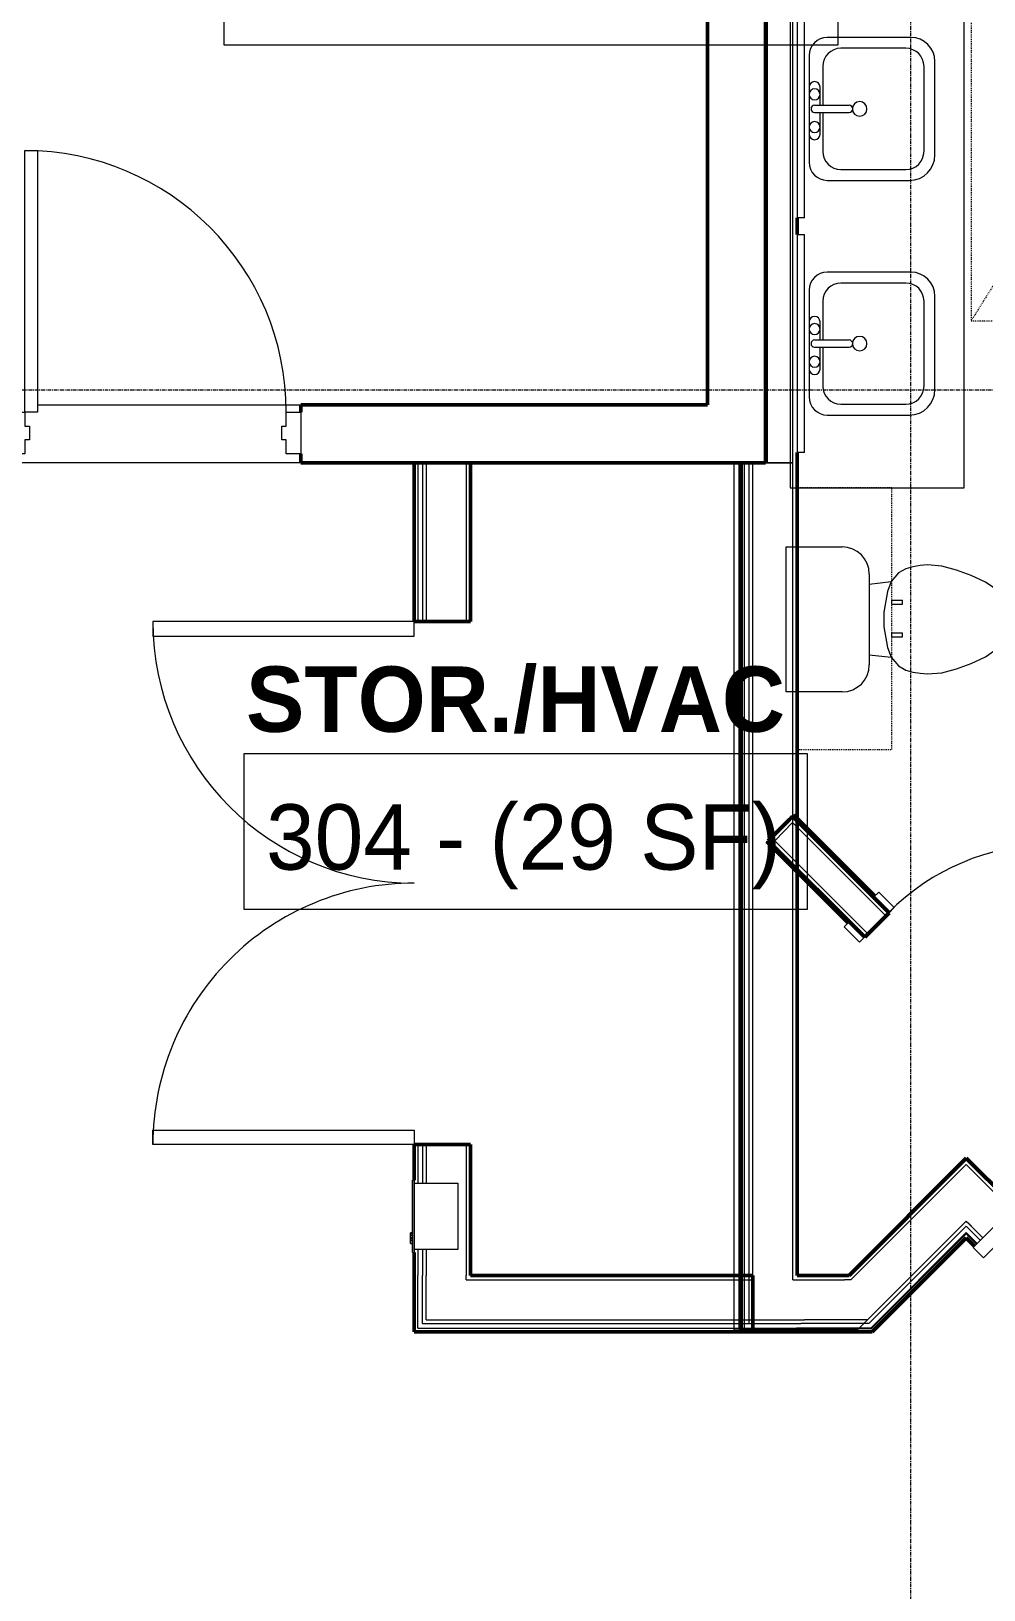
# Model space of a CAD drawing. Header units: inches. Extents: x -4235 to -464, y 9767 to 12347.
# Drawn here: x -2621.4 to -2490.3, y 11682.1 to 11896.6 of the extents above; entities that cross this region are included whole.
import ezdxf

# ---------------------------------------------------------------- set-up
doc = ezdxf.new("R2010")
doc.units = ezdxf.units.IN
doc.header["$MEASUREMENT"] = 0
doc.linetypes.add('Dash', pattern=[0.25, 0.125, -0.125])
doc.linetypes.add('Grid Line 1_2_', pattern=[0.875, 0.5, -0.125, 0.125, -0.125])
for name, color, linetype, lineweight in [('0-1', 7, 'Continuous', 5), ('0-2', 10, 'Continuous', 9), ('0-3', 7, 'Continuous', 9), ('A-AREA-IDEN', 2, 'Continuous', 9), ('A-DOOR-1', 7, 'Continuous', 9), ('A-DOOR-2', 90, 'Continuous', 20), ('A-DOOR-FRAM-1', 90, 'Continuous', 20), ('A-FLOR-2', 254, 'Continuous', 9), ('A-FLOR-3', 7, 'Continuous', 9), ('A-FLOR-4', 192, 'Continuous', 9), ('A-GENM-HDLN-1', 7, 'Dash', 9), ('A-WALL-1', 250, 'Continuous', 50), ('A-WALL-2', 50, 'Continuous', 13), ('A-WALL-3', 10, 'Continuous', 9), ('A-WALL-4', 254, 'Continuous', 9), ('A-WALL-5', 7, 'Continuous', 9), ('E-FIRE-1', 7, 'Continuous', 9), ('I-WALL-1', 250, 'Continuous', 50), ('I-WALL-2', 10, 'Continuous', 9), ('I-WALL-3', 254, 'Continuous', 9), ('P-SANR-FIXT-1', 7, 'Continuous', 9), ('P-SANR-FIXT-3', 254, 'Continuous', 9), ('Q-CASE-1', 254, 'Continuous', 9), ('Q-CASE-2', 7, 'Continuous', 9), ('Q-CASE-3', 10, 'Continuous', 9), ('Q-CASE-4', 7, 'Dash', 9), ('S-GRID-1', 1, 'Grid Line 1_2_', 9)]:
    doc.layers.add(name, color=color, linetype=linetype, lineweight=lineweight)
doc.styles.add('Century Gothic', font='ufonts.com_century-gothic.ttf', dxfattribs={"height": 9})
doc.styles.add('Century Gothic_B', font='GOTHICB.TTF', dxfattribs={"height": 9})

# ---------------------------------------------------------------- blocks, each defined once
blk = doc.blocks.new('Basic Wall _ INT - W4BØF - _5_8 GYP - 2X4 WOOD_BATT_ - 5_8 GYP_ - ___-2681996-BACKGROUND - 3RD FLOOR')
at = {"layer": 'A-WALL-3'}
for p, q in [((-2516.57, 11788.58), (-2516.59, 11788.56)), ((-2515.95, 11787.92), (-2516.57, 11788.55)), ((-2516.38, 11788.77), (-2516.44, 11788.71)), ((-2516.3, 11788.86), (-2516.34, 11788.81)), ((-2516.34, 11788.81), (-2515.95, 11788.42)), ((-2503.31, 11775.28), (-2505.43, 11777.4))]:
    blk.add_line(p, q, dxfattribs=at)
at = {"layer": 'A-WALL-4'}
for p, q in [((-2516.59, 11788.56), (-2516.56, 11788.59)), ((-2516.56, 11788.59), (-2516.54, 11788.61)), ((-2516.54, 11788.61), (-2516.53, 11788.62)), ((-2516.53, 11788.62), (-2516.52, 11788.64)), ((-2516.52, 11788.64), (-2516.51, 11788.64)), ((-2516.51, 11788.64), (-2516.5, 11788.65)), ((-2516.5, 11788.65), (-2516.38, 11788.77)), ((-2515.95, 11788.1), (-2516.5, 11788.65)), ((-2516.5, 11788.65), (-2516.5, 11788.65)), ((-2516.38, 11788.77), (-2516.3, 11788.86)), ((-2516.3, 11788.86), (-2515.95, 11788.51)), ((-2515.95, 11788.42), (-2505.22, 11777.69)), ((-2505.43, 11777.4), (-2515.95, 11787.92))]:
    blk.add_line(p, q, dxfattribs=at)
at = {"layer": 'A-WALL-5'}
for p, q in [((-2515.95, 11788.51), (-2505.14, 11777.7)), ((-2505.34, 11777.49), (-2515.95, 11788.1))]:
    blk.add_line(p, q, dxfattribs=at)
blk = doc.blocks.new('Basic Wall _ INT - W4BØF - _5_8 GYP - 2X4 WOOD_BATT_ - 5_8 GYP_ - ___-2681995-BACKGROUND - 3RD FLOOR')
at = {"layer": 'A-WALL-3'}
for p, q in [((-2520.2, 11784.96), (-2520.24, 11784.91)), ((-2520.2, 11784.96), (-2515.95, 11780.71)), ((-2520.09, 11785.06), (-2520.15, 11785)), ((-2519.95, 11785.2), (-2519.97, 11785.19)), ((-2515.95, 11781.2), (-2519.95, 11785.2)), ((-2506.67, 11771.92), (-2508.79, 11774.05))]:
    blk.add_line(p, q, dxfattribs=at)
at = {"layer": 'A-WALL-4'}
for p, q in [((-2520.24, 11784.91), (-2520.04, 11785.12)), ((-2520.24, 11784.91), (-2515.95, 11780.62)), ((-2520.04, 11785.12), (-2519.98, 11785.17)), ((-2520.04, 11785.12), (-2515.95, 11781.03)), ((-2520.04, 11785.12), (-2520.04, 11785.12)), ((-2519.98, 11785.17), (-2519.95, 11785.2)), ((-2508.79, 11774.05), (-2515.95, 11781.2)), ((-2515.95, 11780.71), (-2509.04, 11773.8))]:
    blk.add_line(p, q, dxfattribs=at)
at = {"layer": 'A-WALL-5'}
for p, q in [((-2515.95, 11781.03), (-2508.88, 11773.96)), ((-2515.95, 11780.62), (-2509.08, 11773.75))]:
    blk.add_line(p, q, dxfattribs=at)
blk = doc.blocks.new('Toilet-Domestic-3D - Toilet-Domestic-3D-1352612-BACKGROUND - 3RD FLOOR')
at = {"layer": 'P-SANR-FIXT-1'}
for p, q in [((-9.98, 11.75), (-9.98, 17.93)), ((9.98, 17.93), (9.98, 11.75)), ((6.25, 8.02), (-6.25, 8.02)), ((-4.86, 8.02), (-5.21, 5)), ((4.86, 8.02), (5.21, 5)), ((-5.21, 5), (-6.4, 4)), ((-3.84, 5.5), (-5.21, 5)), ((-1, 6), (-3.84, 5.5)), ((1, 6), (-1, 6)), ((3.84, 5.5), (1, 6)), ((5.21, 5), (3.84, 5.5)), ((6.4, 4), (5.21, 5)), ((-6.97, 3), (-7.24, 2)), ((-6.4, 4), (-6.97, 3)), ((6.97, 3), (6.4, 4)), ((7.24, 2), (6.97, 3)), ((-7.41, 1), (-7.5, 0)), ((-7.24, 2), (-7.41, 1)), ((7.41, 1), (7.24, 2)), ((7.5, 0), (7.41, 1)), ((-7.5, 0), (-7.33, -1.99)), ((-7.33, -1.99), (-6.79, -4)), ((6.79, -4), (7.33, -1.99)), ((7.33, -1.99), (7.5, 0)), ((-6.79, -4), (-6.06, -6)), ((6.06, -6), (6.79, -4)), ((-6.06, -6), (-5.13, -8)), ((5.13, -8), (6.06, -6)), ((-5.13, -8), (-3.74, -10)), ((3.74, -10), (5.13, -8)), ((-3.74, -10), (-2.74, -11)), ((2.74, -11), (3.74, -10)), ((-2.74, -11), (-1.87, -11.5)), ((-1.87, -11.5), (-0.5, -12)), ((-0.5, -12), (0.5, -12)), ((0.5, -12), (1.87, -11.5)), ((1.87, -11.5), (2.74, -11))]:
    blk.add_line(p, q, dxfattribs=at)
for centre, start, end in [((-6.25, 11.75), 180, 270), ((6.25, 11.75), 270, 360)]:
    blk.add_arc(centre, 3.73, start, end, dxfattribs=at)
at = {"layer": 'P-SANR-FIXT-3'}
for p, q in [((-9.98, 19.48), (9.98, 19.48)), ((-9.98, 17.93), (-9.98, 19.48)), ((9.98, 19.48), (9.98, 17.93))]:
    blk.add_line(p, q, dxfattribs=at)
blk = doc.blocks.new('Bath Vanity - Bath Vanity 72_-V4-BACKGROUND - 3RD FLOOR')
at = {"layer": 'Q-CASE-1'}
for p, q in [((36.74, 0), (-35.26, 0)), ((-35.26, 0), (-35.26, -1)), ((36.74, -4.12), (36.74, -1))]:
    blk.add_line(p, q, dxfattribs=at)
at = {"layer": 'Q-CASE-2'}
for p, q in [((-35.26, -1), (-35.26, -24)), ((36.74, -24), (36.74, -4.12)), ((-35.26, -24), (36.74, -24))]:
    blk.add_line(p, q, dxfattribs=at)
at = {"layer": 'Q-CASE-3'}
blk.add_line((36.74, -1), (36.74, 0), dxfattribs=at)
blk = doc.blocks.new('ADA Clearances - 30_x48_-3054095-BACKGROUND - 3RD FLOOR')
at = {"layer": 'A-GENM-HDLN-1'}
for p, q in [((15, -24), (-15, 24)), ((-15, -24), (15, 24)), ((15, 24), (-15, 24)), ((-15, 24), (-15, -24)), ((15, -24), (15, 24)), ((-15, -24), (15, -24))]:
    blk.add_line(p, q, dxfattribs=at)
blk = doc.blocks.new('M_Sink Vanity-Square - 500 x 440mm-1352614-BACKGROUND - 3RD FLOOR')
at = {"layer": 'P-SANR-FIXT-1'}
for p, q in [((7.96, 7.09), (-6.72, 7.09)), ((7.96, 7.09), (-6.72, 7.09)), ((3.62, 7.09), (-2.88, 7.09)), ((-9.22, 4.59), (-9.22, -6.73)), ((-9.22, 4.59), (-9.22, -6.73)), ((0.12, 5.22), (-5.22, 5.22)), ((-2.88, 5.59), (0.12, 5.59)), ((0.12, 6.33), (0.12, 1.59)), ((1.12, 6.33), (1.12, 1.59)), ((1.12, 5.59), (3.62, 5.59)), ((6.46, 5.22), (1.12, 5.22)), ((10.46, -6.91), (10.46, 4.59)), ((10.46, -6.91), (10.46, 4.59)), ((-7.72, 2.72), (-7.72, -6.23)), ((8.96, -6.23), (8.96, 2.72)), ((-5.72, -10.23), (7.14, -10.23)), ((-5.72, -10.23), (7.14, -10.23)), ((-5.22, -8.73), (6.46, -8.73))]:
    blk.add_line(p, q, dxfattribs=at)
for centre, radius, start, end in [((-6.72, 4.59), 2.5, 90, 180), ((-6.72, 4.59), 2.5, 90, 180), ((-2.88, 6.34), 0.75, 90, 270), ((-1.88, 6.34), 0.75, 360, 180), ((0.62, 6.33), 0.5, 360, 180), ((2.62, 6.34), 0.75, 360, 180), ((3.62, 6.34), 0.75, 270, 90), ((7.96, 4.59), 2.5, 0, 90), ((7.96, 4.59), 2.5, 360, 90), ((-5.22, 2.72), 2.5, 90, 180), ((-1.88, 6.34), 0.75, 180, 0), ((2.62, 6.34), 0.75, 180, 360), ((6.46, 2.72), 2.5, 0, 90), ((0.62, 0.13), 1, 360, 180), ((0.62, 0.13), 1, 180, 0), ((0.62, 1.59), 0.5, 180, 0), ((-5.22, -6.23), 2.5, 180, 270), ((6.46, -6.23), 2.5, 270, 0), ((-5.72, -6.73), 3.5, 180, 270), ((-5.72, -6.73), 3.5, 180, 270), ((7.14, -6.91), 3.32, 270, 360), ((7.14, -6.91), 3.32, 270, 0)]:
    blk.add_arc(centre, radius, start, end, dxfattribs=at)
blk = doc.blocks.new('SWING - SINGLE - FLUSH - 2-8 x 6-8 - PASSAGE-3199406-BACKGROUND - 3RD FLOOR')
at = {"layer": 'A-DOOR-1'}
blk.add_arc((16, 2.37), 32.07, 93.5759, 180, dxfattribs=at)
at = {"layer": 'A-DOOR-2'}
for p, q in [((14, 2.37), (14, 34.38)), ((16, 34.38), (14, 34.38)), ((16, 2.37), (16, 34.38)), ((16, 2.37), (14, 2.37))]:
    blk.add_line(p, q, dxfattribs=at)
at = {"layer": 'A-DOOR-FRAM-1'}
for p, q in [((-16, 3.37), (-19, 3.37)), ((-19, 3.37), (-19, 2.37)), ((-19, 2.37), (-16, 2.37)), ((-16, 2.37), (-16, 3.37)), ((19, 3.37), (16, 3.37)), ((16, 3.37), (16, 2.37)), ((16, 2.37), (19, 2.37)), ((19, 2.37), (19, 3.37)), ((-16, -2.38), (-19, -2.38)), ((-19, -2.38), (-19, -3.38)), ((-19, -3.38), (-16, -3.38)), ((-16, -3.38), (-16, -2.38)), ((19, -2.38), (16, -2.38)), ((16, -2.38), (16, -3.38)), ((16, -3.38), (19, -3.38)), ((19, -3.38), (19, -2.38))]:
    blk.add_line(p, q, dxfattribs=at)
blk = doc.blocks.new('300 Series Wall Hung Cabinet_326 - 36_-2909952-BACKGROUND - 3RD FLOOR')
at = {"layer": 'Q-CASE-2'}
for p, q in [((-2.5, -13.19), (-2.01, -13.19)), ((-2.5, -13.19), (-2.5, -14.69)), ((-2.5, -14.69), (-2.01, -14.69)), ((-2.01, -14.69), (-2.01, -13.19)), ((2, -13.19), (2.49, -13.19)), ((2, -13.19), (2, -14.69)), ((2, -14.69), (2.49, -14.69)), ((2.49, -14.69), (2.49, -13.19))]:
    blk.add_line(p, q, dxfattribs=at)
at = {"layer": 'Q-CASE-4'}
for p, q in [((18, -0.19), (-18, -0.19)), ((-18, -0.19), (-18, -13.19)), ((18, -13.19), (18, -0.19)), ((-18, -13.19), (18, -13.19))]:
    blk.add_line(p, q, dxfattribs=at)
blk = doc.blocks.new('BATHROOM MIRROR - BATHROOM MIRROR 30_-3124767-BACKGROUND - 3RD FLOOR')
at = {"layer": 'Q-CASE-2'}
for p, q in [((15.74, 24), (-14.26, 24)), ((-14.26, 23), (-14.26, 24)), ((15.74, 24), (15.74, 23)), ((-14.26, 23), (15.74, 23))]:
    blk.add_line(p, q, dxfattribs=at)
at = {"layer": 'Q-CASE-3'}
blk.add_line((12.74, 24), (-11.26, 24), dxfattribs=at)
blk = doc.blocks.new('CTR - 1st Phase - Unit Layouts_rvt-1-BACKGROUND - 3RD FLOOR')
at = {"layer": 'A-WALL-1'}
for p, q in [((-2517.03, 11788.12), (-2519.51, 11785.65)), ((-2516.59, 11788.56), (-2517.03, 11788.12)), ((-2503.31, 11775.28), (-2516.59, 11788.56)), ((-2519.51, 11785.65), (-2519.95, 11785.2)), ((-2519.95, 11785.2), (-2506.67, 11771.92)), ((-2506.67, 11771.92), (-2503.31, 11775.28))]:
    blk.add_line(p, q, dxfattribs=at)
at = {"layer": 'A-WALL-2'}
for p, q in [((-2516.59, 11787.68), (-2519.06, 11785.2)), ((-2503.75, 11774.84), (-2516.59, 11787.68)), ((-2506.23, 11772.37), (-2519.06, 11785.2))]:
    blk.add_line(p, q, dxfattribs=at)
at = {"layer": 'A-WALL-3'}
for p, q in [((-2519.95, 11785.2), (-2516.59, 11788.56)), ((-2515.95, 11787.92), (-2516.57, 11788.55)), ((-2505.43, 11777.4), (-2515.95, 11787.92)), ((-2519.95, 11785.2), (-2515.95, 11781.2)), ((-2515.95, 11781.2), (-2508.79, 11774.05)), ((-2503.31, 11775.28), (-2505.43, 11777.4)), ((-2508.79, 11774.05), (-2506.67, 11771.92))]:
    blk.add_line(p, q, dxfattribs=at)
at = {"layer": 'A-WALL-4'}
blk.add_line((-2503.31, 11775.28), (-2506.67, 11771.92), dxfattribs=at)
at = {"layer": '0-2'}
for name, p, rotation in [('Bath Vanity - Bath Vanity 72_-V4-BACKGROUND - 3RD FLOOR', (-2516.95, 11869.04), 90.0000000000076), ('ADA Clearances - 30_x48_-3054095-BACKGROUND - 3RD FLOOR', (-2477, 11880.77), 180), ('BATHROOM MIRROR - BATHROOM MIRROR 30_-3124767-BACKGROUND - 3RD FLOOR', (-2491.95, 11885.2), 89.99999999995832), ('M_Sink Vanity-Square - 500 x 440mm-1352614-BACKGROUND - 3RD FLOOR', (-2507.23, 11885.31), 89.99999999995289), ('BATHROOM MIRROR - BATHROOM MIRROR 30_-3124767-BACKGROUND - 3RD FLOOR', (-2491.95, 11852.88), 89.99999999995832), ('M_Sink Vanity-Square - 500 x 440mm-1352614-BACKGROUND - 3RD FLOOR', (-2507.23, 11853), 89.99999999995289), ('300 Series Wall Hung Cabinet_326 - 36_-2909952-BACKGROUND - 3RD FLOOR', (-2516.14, 11815.77), 89.99999999999038), ('Toilet-Domestic-3D - Toilet-Domestic-3D-1352612-BACKGROUND - 3RD FLOOR', (-2498.02, 11815.65), 89.99999999997608), ('SWING - SINGLE - FLUSH - 2-8 x 6-8 - PASSAGE-3199406-BACKGROUND - 3RD FLOOR', (-2493.68, 11762.29), 315.0000000000329)]:
    blk.add_blockref(name, p, dxfattribs=dict(at, rotation=rotation))
for name in ['Basic Wall _ INT - W4BØF - _5_8 GYP - 2X4 WOOD_BATT_ - 5_8 GYP_ - ___-2681996-BACKGROUND - 3RD FLOOR', 'Basic Wall _ INT - W4BØF - _5_8 GYP - 2X4 WOOD_BATT_ - 5_8 GYP_ - ___-2681995-BACKGROUND - 3RD FLOOR']:
    blk.add_blockref(name, (0, 0), dxfattribs=at)
blk = doc.blocks.new('HOLLOW METAL - UNIT DOOR-2191977-BACKGROUND - 3RD FLOOR')
at = {"layer": 'A-DOOR-1'}
blk.add_arc((18, -4.125), 36, 180, 270, dxfattribs=at)
at = {"layer": 'A-DOOR-2'}
for p, q in [((16.25, -4.125), (18, -4.125)), ((16.25, -40.125), (16.25, -4.125)), ((18, -4.125), (18, -40.125)), ((18, -40.125), (16.25, -40.125))]:
    blk.add_line(p, q, dxfattribs=at)
at = {"layer": 'A-DOOR-FRAM-1'}
for p, q in [((-20, 3.875), (-18, 3.875)), ((-20, -4.125), (-20, 3.875)), ((-18, 3.875), (-18, 1.9375)), ((18, 3.875), (20, 3.875)), ((18, 1.9375), (18, 3.875)), ((20, 3.875), (20, -4.125)), ((-18, 1.9375), (-17.375, 1.9375)), ((-17.375, 1.9375), (-17.375, -2.1875)), ((17.375, 1.9375), (18, 1.9375)), ((17.375, -2.1875), (17.375, 1.9375)), ((-18, -4.125), (-20, -4.125)), ((-18, -2.1875), (-18, -4.125)), ((-17.375, -2.1875), (-18, -2.1875)), ((18, -2.1875), (17.375, -2.1875)), ((18, -4.125), (18, -2.1875)), ((20, -4.125), (18, -4.125))]:
    blk.add_line(p, q, dxfattribs=at)
blk = doc.blocks.new('HOLLOW METAL - DOUBLE - 6-0 x 6-8 - 20MIN_-2194248-BACKGROUND - 3RD FLOOR')
at = {"layer": 'A-DOOR-1'}
for centre, start, end in [((-36, 3.875), 360, 90), ((36, 3.875), 90, 180)]:
    blk.add_arc(centre, 36, start, end, dxfattribs=at)
at = {"layer": 'A-DOOR-2'}
for p, q in [((-36, 3.875), (-36, 39.875)), ((-36, 39.875), (-34, 39.875)), ((-34, 39.875), (-34, 3.875)), ((36, 39.875), (34, 39.875)), ((34, 39.875), (34, 3.875)), ((36, 3.875), (36, 39.875)), ((-34, 3.875), (-36, 3.875)), ((34, 3.875), (36, 3.875))]:
    blk.add_line(p, q, dxfattribs=at)
blk = doc.blocks.new('104416 - Fire Extinguishers - Wall - Class A - Light - 2A-2205533-BACKGROUND - 3RD FLOOR')
at = {"layer": 'E-FIRE-1'}
for p, q in [((14.41, 4.13), (14.41, 4.38)), ((14.44, 4.38), (14.84, 4.38)), ((14.44, 4.13), (14.44, 4.38)), ((14.84, 4.38), (15.03, 4.38)), ((14.84, 4.13), (14.84, 4.38)), ((15.03, 4.38), (15.11, 4.38)), ((15.03, 4.13), (15.03, 4.38)), ((15.11, 4.38), (15.24, 4.38)), ((15.11, 4.13), (15.11, 4.38)), ((15.24, 4.38), (15.51, 4.38)), ((15.24, 4.13), (15.24, 4.38)), ((15.51, 4.38), (15.73, 4.38)), ((15.51, 4.13), (15.51, 4.38)), ((15.73, 4.38), (15.87, 4.38)), ((15.73, 4.13), (15.73, 4.38)), ((15.87, 4.38), (15.91, 4.38)), ((15.87, 4.13), (15.87, 4.38)), ((15.91, 4.13), (15.91, 4.38)), ((15.94, 4.13), (15.94, 4.38)), ((13.19, 4.13), (13.19, 3.87)), ((23.19, 4.13), (13.19, 4.13)), ((13.19, 4.13), (23.19, 4.13)), ((13.19, 4.13), (13.19, 3.87)), ((23.19, 3.87), (13.19, 3.87)), ((13.63, -2.12), (13.63, 3.87)), ((22.75, 3.87), (22.75, -2.12)), ((23.19, 3.87), (23.19, 4.13)), ((23.19, 3.87), (23.19, 4.13)), ((22.75, -2.12), (13.63, -2.12))]:
    blk.add_line(p, q, dxfattribs=at)
blk = doc.blocks.new('CTR - 1st Phase - Common Walls_rvt-1-BACKGROUND - 3RD FLOOR')
at = {"layer": 'A-WALL-1'}
for p, q in [((-2520.32, 12085.15), (-2520.32, 11837.19)), ((-2515.95, 11868.62), (-2515.95, 11870.94)), ((-2515.95, 11837.19), (-2515.95, 11838.62))]:
    blk.add_line(p, q, dxfattribs=at)
at = {"layer": 'A-WALL-2'}
for p, q in [((-2520.07, 11837.19), (-2520.07, 12085.15)), ((-2516.57, 11837.19), (-2516.57, 12085.15)), ((-2568.2, 11837.19), (-2568.2, 11815.36)), ((-2567.57, 11837.19), (-2567.57, 11815.36)), ((-2567.07, 11837.19), (-2567.07, 11815.36)), ((-2561.57, 11837.19), (-2561.57, 11815.36)), ((-2523.2, 11725.36), (-2523.2, 11837.19)), ((-2522.57, 11725.36), (-2522.57, 11837.19)), ((-2522.07, 11725.36), (-2522.07, 11837.19)), ((-2520.07, 11837.19), (-2520.32, 11837.19)), ((-2520.32, 11837.19), (-2520.07, 11837.19)), ((-2516.57, 11837.19), (-2520.07, 11837.19)), ((-2520.07, 11837.19), (-2516.57, 11837.19)), ((-2516.57, 11725.36), (-2516.57, 11837.19)), ((-2568.2, 11743.36), (-2568.2, 11738.05)), ((-2567.57, 11743.36), (-2567.57, 11738.05)), ((-2567.07, 11743.36), (-2567.07, 11738.05)), ((-2561.57, 11743.36), (-2561.57, 11725.36)), ((-2508.57, 11724.74), (-2492.69, 11740.62)), ((-2492.69, 11740.62), (-2488.8, 11736.73)), ((-2506.29, 11719.24), (-2492.69, 11732.84)), ((-2506.09, 11718.74), (-2492.69, 11732.13)), ((-2492.69, 11732.84), (-2492.34, 11732.49)), ((-2492.69, 11732.13), (-2492.25, 11731.69)), ((-2492.34, 11732.49), (-2491.54, 11731.69)), ((-2492.25, 11731.69), (-2491.9, 11731.34)), ((-2491.9, 11731.34), (-2490.75, 11730.19)), ((-2491.54, 11731.69), (-2490.39, 11730.54)), ((-2505.83, 11718.11), (-2492.69, 11731.25)), ((-2492.69, 11731.25), (-2492.34, 11730.9)), ((-2492.34, 11730.9), (-2491.19, 11729.75)), ((-2568.2, 11728.93), (-2568.2, 11725.36)), ((-2567.57, 11728.93), (-2567.57, 11725.36)), ((-2567.07, 11728.93), (-2567.07, 11725.36)), ((-2568.2, 11718.74), (-2568.2, 11725.36)), ((-2567.57, 11719.24), (-2567.57, 11725.36)), ((-2567.07, 11724.74), (-2567.07, 11725.36)), ((-2561.57, 11724.74), (-2561.57, 11725.36)), ((-2523.2, 11718.74), (-2523.2, 11725.36)), ((-2522.57, 11719.24), (-2522.57, 11725.36)), ((-2522.07, 11724.74), (-2522.07, 11725.36)), ((-2516.57, 11724.74), (-2516.57, 11725.36)), ((-2567.07, 11719.24), (-2567.07, 11724.74)), ((-2561.57, 11724.74), (-2522.07, 11724.74)), ((-2522.07, 11719.24), (-2522.07, 11724.74)), ((-2516.57, 11724.74), (-2509.45, 11724.74)), ((-2508.57, 11724.74), (-2509.45, 11724.74)), ((-2568.2, 11718.11), (-2568.2, 11718.74)), ((-2567.57, 11718.74), (-2567.57, 11719.24)), ((-2567.57, 11718.74), (-2522.07, 11718.74)), ((-2567.07, 11719.24), (-2522.07, 11719.24)), ((-2523.2, 11718.11), (-2523.2, 11718.74)), ((-2522.57, 11718.74), (-2522.57, 11719.24)), ((-2522.57, 11718.74), (-2515.45, 11718.74)), ((-2522.07, 11719.24), (-2514.95, 11719.24)), ((-2506.79, 11718.74), (-2515.45, 11718.74)), ((-2514.07, 11719.24), (-2514.95, 11719.24)), ((-2506.29, 11719.24), (-2514.07, 11719.24)), ((-2506.09, 11718.74), (-2506.79, 11718.74)), ((-2568.2, 11718.11), (-2522.07, 11718.11)), ((-2523.2, 11718.11), (-2516.08, 11718.11)), ((-2506.71, 11718.11), (-2516.08, 11718.11)), ((-2505.83, 11718.11), (-2506.71, 11718.11))]:
    blk.add_line(p, q, dxfattribs=at)
at = {"layer": 'A-WALL-3'}
blk.add_line((-2520.32, 12085.15), (-2520.32, 11837.19), dxfattribs=at)
at = {"layer": 'I-WALL-1'}
for p, q in [((-2560.95, 11837.19), (-2568.7, 11837.19)), ((-2568.7, 11837.19), (-2568.7, 11815.36)), ((-2560.95, 11815.36), (-2560.95, 11837.19)), ((-2523.7, 11837.19), (-2523.7, 11725.36)), ((-2520.32, 11837.19), (-2523.7, 11837.19)), ((-2515.95, 11725.36), (-2515.95, 11837.19)), ((-2568.7, 11815.36), (-2560.95, 11815.36)), ((-2560.95, 11743.36), (-2568.7, 11743.36)), ((-2568.7, 11743.36), (-2568.7, 11738.49)), ((-2560.95, 11725.36), (-2560.95, 11743.36)), ((-2492.69, 11741.5), (-2508.83, 11725.36)), ((-2492.25, 11741.06), (-2492.69, 11741.5)), ((-2487.21, 11736.02), (-2492.25, 11741.06)), ((-2505.62, 11717.61), (-2492.69, 11730.54)), ((-2492.69, 11730.54), (-2491.54, 11729.39)), ((-2568.7, 11728.49), (-2568.7, 11725.36)), ((-2568.7, 11725.36), (-2568.7, 11718.11)), ((-2522.07, 11725.36), (-2560.95, 11725.36)), ((-2523.7, 11725.36), (-2523.7, 11718.11)), ((-2522.07, 11717.61), (-2522.07, 11725.36)), ((-2508.83, 11725.36), (-2515.95, 11725.36)), ((-2568.7, 11718.11), (-2568.7, 11717.61)), ((-2568.7, 11717.61), (-2522.07, 11717.61)), ((-2523.7, 11718.11), (-2523.7, 11717.61)), ((-2523.7, 11717.61), (-2516.58, 11717.61)), ((-2516.58, 11717.61), (-2506.33, 11717.61)), ((-2506.33, 11717.61), (-2505.62, 11717.61))]:
    blk.add_line(p, q, dxfattribs=at)
at = {"layer": 'I-WALL-2'}
for p, q in [((-2568.7, 11837.19), (-2560.95, 11837.19)), ((-2523.7, 11837.19), (-2520.32, 11837.19)), ((-2515.95, 11788.34), (-2515.95, 11788.5)), ((-2515.95, 11788.21), (-2515.95, 11788.33)), ((-2515.95, 11788.13), (-2515.95, 11788.21)), ((-2515.95, 11787.08), (-2515.95, 11787.98)), ((-2515.95, 11781.14), (-2515.95, 11787.04)), ((-2515.95, 11780.92), (-2515.95, 11780.98)), ((-2515.95, 11780.62), (-2515.95, 11780.88)), ((-2568.7, 11738.49), (-2568.7, 11738.05)), ((-2568.7, 11728.93), (-2568.7, 11728.49)), ((-2522.07, 11725.36), (-2523.7, 11725.36)), ((-2523.7, 11724.77), (-2523.7, 11725.36)), ((-2522.07, 11725.36), (-2522.07, 11719.24)), ((-2523.7, 11718.76), (-2523.7, 11724.74)), ((-2523.7, 11718.14), (-2523.7, 11718.74)), ((-2522.07, 11719.24), (-2522.07, 11717.61)), ((-2523.7, 11717.63), (-2523.7, 11718.11)), ((-2523.7, 11717.61), (-2522.07, 11717.61)), ((-2523.7, 11717.61), (-2522.07, 11717.61))]:
    blk.add_line(p, q, dxfattribs=at)
at = {"layer": 'I-WALL-3'}
for p, q in [((-2568.7, 11837.19), (-2568.7, 11815.36)), ((-2560.95, 11815.36), (-2560.95, 11837.19)), ((-2523.7, 11837.19), (-2523.7, 11725.36)), ((-2515.95, 11825.63), (-2515.95, 11833.77)), ((-2560.95, 11815.36), (-2568.7, 11815.36)), ((-2515.95, 11788.5), (-2515.95, 11805.67)), ((-2515.95, 11725.36), (-2515.95, 11780.62)), ((-2568.7, 11743.36), (-2560.95, 11743.36)), ((-2568.7, 11743.36), (-2568.7, 11738.49)), ((-2560.95, 11725.36), (-2560.95, 11743.36)), ((-2492.69, 11741.5), (-2508.83, 11725.36)), ((-2492.69, 11741.5), (-2487.21, 11736.02)), ((-2505.62, 11717.61), (-2492.69, 11730.54)), ((-2492.69, 11730.54), (-2491.54, 11729.39)), ((-2568.7, 11728.49), (-2568.7, 11725.36)), ((-2568.7, 11717.61), (-2568.7, 11725.36)), ((-2523.7, 11725.36), (-2560.95, 11725.36)), ((-2508.83, 11725.36), (-2515.95, 11725.36)), ((-2568.7, 11717.61), (-2523.7, 11717.61)), ((-2522.07, 11717.61), (-2516.58, 11717.61)), ((-2505.62, 11717.61), (-2516.58, 11717.61))]:
    blk.add_line(p, q, dxfattribs=at)
at = {"layer": '0-3'}
for name, p, rotation in [('HOLLOW METAL - DOUBLE - 6-0 x 6-8 - 20MIN_-2194248-BACKGROUND - 3RD FLOOR', (-2564.82, 11779.36), 89.99999999999577), ('HOLLOW METAL - UNIT DOOR-2191977-BACKGROUND - 3RD FLOOR', (-2474.84, 11717.81), 134.9999999999988), ('104416 - Fire Extinguishers - Wall - Class A - Light - 2A-2205533-BACKGROUND - 3RD FLOOR', (-2564.82, 11715.3), 89.99999999999577)]:
    blk.add_blockref(name, p, dxfattribs=dict(at, rotation=rotation))
blk = doc.blocks.new('HOLLOW METAL - STAIR DOOR 3-0 x 6-8-2453425-BACKGROUND - 3RD FLOOR')
at = {"layer": 'A-DOOR-1'}
blk.add_arc((18, -3.25), 36, 180, 270, dxfattribs=at)
at = {"layer": 'A-DOOR-2'}
for p, q in [((16.25, -3.25), (18, -3.25)), ((16.25, -39.25), (16.25, -3.25)), ((18, -3.25), (18, -39.25)), ((18, -39.25), (16.25, -39.25))]:
    blk.add_line(p, q, dxfattribs=at)
at = {"layer": 'A-DOOR-FRAM-1'}
for p, q in [((-20, 2.5), (-18, 2.5)), ((-20, -3.25), (-20, 2.5)), ((-18, 2.5), (-18, 0.5625)), ((18, 2.5), (20, 2.5)), ((18, 0.5625), (18, 2.5)), ((20, 2.5), (20, -3.25)), ((-18, 0.5625), (-17.375, 0.5625)), ((-17.375, 0.5625), (-17.375, -1.3125)), ((17.375, 0.5625), (18, 0.5625)), ((17.375, -1.3125), (17.375, 0.5625)), ((-18, -1.3125), (-18, -3.25)), ((-17.375, -1.3125), (-18, -1.3125)), ((18, -1.3125), (17.375, -1.3125)), ((18, -3.25), (18, -1.3125)), ((-18, -3.25), (-20, -3.25)), ((20, -3.25), (18, -3.25))]:
    blk.add_line(p, q, dxfattribs=at)
blk = doc.blocks.new('CTR - 1st Phase -Stairs _ Elevators_rvt-1-BACKGROUND - 3RD FLOOR')
at = {"layer": 'A-FLOR-2'}
for p, q in [((-2528.32, 11845.19), (-2528.32, 11915.06)), ((-2584.32, 11845.19), (-2528.32, 11845.19))]:
    blk.add_line(p, q, dxfattribs=at)
at = {"layer": 'A-FLOR-3'}
blk.add_line((-2620.57, 11845.19), (-2584.32, 11845.19), dxfattribs=at)
at = {"layer": 'A-WALL-1'}
for p, q in [((-2528.32, 12077.19), (-2528.32, 11845.19)), ((-2520.32, 11845.19), (-2520.32, 12077.19)), ((-2528.32, 11845.19), (-2584.32, 11845.19)), ((-2584.32, 11845.19), (-2584.32, 11844.19)), ((-2520.32, 11837.19), (-2520.32, 11845.19)), ((-2584.32, 11838.44), (-2584.32, 11837.19)), ((-2584.32, 11837.19), (-2520.32, 11837.19))]:
    blk.add_line(p, q, dxfattribs=at)
at = {"layer": '0-3', "rotation": 180}
blk.add_blockref('HOLLOW METAL - STAIR DOOR 3-0 x 6-8-2453425-BACKGROUND - 3RD FLOOR', (-2604.32, 11840.94), dxfattribs=at)

msp = doc.modelspace()

# ---------------------------------------------------------------- linework, layer by layer
at = {"layer": 'A-AREA-IDEN', "flags": 128}
for points in [[(-2594.88, 11916.18), (-2510.38, 11916.18), (-2510.38, 11894.69), (-2594.88, 11894.69)], [(-2592.1, 11797.21), (-2514.59, 11797.21), (-2514.59, 11775.72), (-2592.1, 11775.72)]]:
    msp.add_lwpolyline(points, close=True, dxfattribs=at)
at = {"layer": 'A-FLOR-4'}
for p, q in [((-2520.32, 12084.46), (-2520.32, 11837.19)), ((-2520.32, 11837.19), (-2638.7, 11837.19)), ((-2524.7, 11837.19), (-2524.7, 11724.78)), ((-2523.95, 11724.77), (-2523.95, 11837.19)), ((-2507.64, 11717.89), (-2492.69, 11732.84)), ((-2492.69, 11732.84), (-2490.39, 11730.54)), ((-2492.69, 11731.07), (-2505.77, 11717.99)), ((-2491.28, 11729.66), (-2492.69, 11731.07)), ((-2524.7, 11724.74), (-2524.7, 11718.77)), ((-2523.95, 11718.76), (-2523.95, 11724.74)), ((-2524.7, 11718.74), (-2524.7, 11718.15)), ((-2523.95, 11718.14), (-2523.95, 11718.74)), ((-2524.7, 11718.11), (-2524.7, 11717.89)), ((-2524.7, 11717.89), (-2507.64, 11717.89)), ((-2523.95, 11717.99), (-2523.95, 11718.11)), ((-2505.77, 11717.99), (-2523.95, 11717.99))]:
    msp.add_line(p, q, dxfattribs=at)
at = {"layer": 'S-GRID-1'}
for p, q in [((-2500.32, 9836.18), (-2500.32, 12297.93)), ((-464.45, 11847.19), (-4185.7, 11847.19))]:
    msp.add_line(p, q, dxfattribs=at)

# ---------------------------------------------------------------- block references
at = {"layer": '0-1'}
for name in ['CTR - 1st Phase - Unit Layouts_rvt-1-BACKGROUND - 3RD FLOOR', 'CTR - 1st Phase - Common Walls_rvt-1-BACKGROUND - 3RD FLOOR', 'CTR - 1st Phase -Stairs _ Elevators_rvt-1-BACKGROUND - 3RD FLOOR']:
    msp.add_blockref(name, (0, 0), dxfattribs=at)

# ---------------------------------------------------------------- texts
at = {"layer": 'A-AREA-IDEN', "char_height": 9, "attachment_point": 1}
for s, insert, width, style in [('STOR./HVAC', (-2591.86, 11809.18), 93.021, 'Century Gothic_B'), ('304 - (29 SF)', (-2589.1, 11790.21), 86.355, 'Century Gothic')]:
    msp.add_mtext(s, dxfattribs=dict(at, insert=insert, width=width, style=style))

doc.saveas('drawing.dxf')
